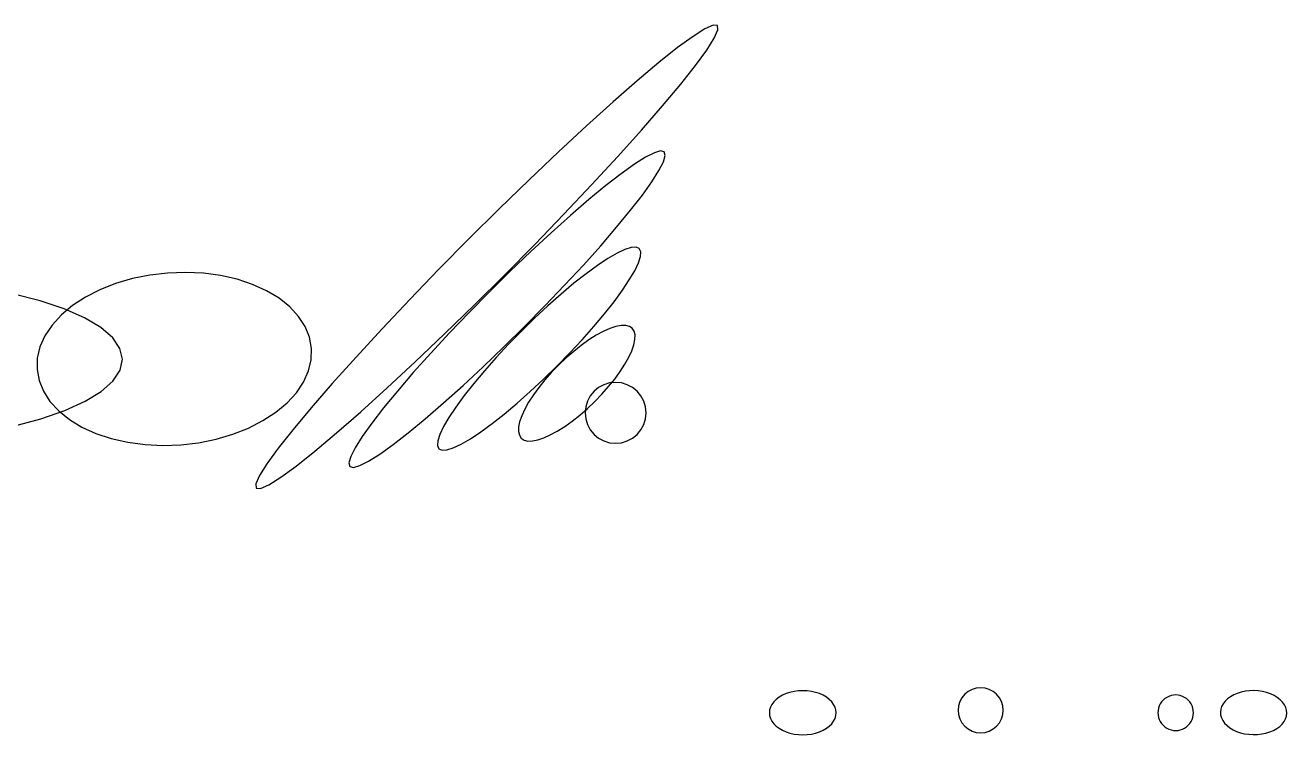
# Model space of a CAD drawing. Extents: x -292 to 292, y -205 to 211.
# Drawn here: x 107.87 to 146.99, y 99.65 to 121.66 of the extents above; entities that cross this region are included whole.
import ezdxf

# ---------------------------------------------------------------- set-up
doc = ezdxf.new("R2010")
doc.units = 0

msp = doc.modelspace()

# ---------------------------------------------------------------- linework, layer by layer
at = {"layer": 'CIRCLES'}
for p, q in [((125.65, 110.418), (125.507, 110.3)), ((125.813, 110.505), (125.65, 110.418)), ((125.99, 110.559), (125.813, 110.505)), ((126.174, 110.577), (125.99, 110.559)), ((126.359, 110.559), (126.174, 110.577)), ((126.536, 110.505), (126.359, 110.559)), ((126.699, 110.418), (126.536, 110.505)), ((126.842, 110.3), (126.699, 110.418)), ((125.302, 109.994), (125.249, 109.817)), ((125.39, 110.157), (125.302, 109.994)), ((125.507, 110.3), (125.39, 110.157)), ((126.959, 110.157), (126.842, 110.3)), ((127.047, 109.994), (126.959, 110.157)), ((127.1, 109.817), (127.047, 109.994)), ((125.249, 109.817), (125.23, 109.633)), ((125.23, 109.633), (125.249, 109.449)), ((127.119, 109.633), (127.1, 109.817)), ((127.1, 109.449), (127.119, 109.633)), ((125.249, 109.449), (125.302, 109.271)), ((125.302, 109.271), (125.39, 109.108)), ((126.959, 109.108), (127.047, 109.271)), ((127.047, 109.271), (127.1, 109.449)), ((125.39, 109.108), (125.507, 108.965)), ((125.507, 108.965), (125.65, 108.848)), ((125.65, 108.848), (125.813, 108.761)), ((125.813, 108.761), (125.99, 108.707)), ((126.359, 108.707), (126.536, 108.761)), ((126.536, 108.761), (126.699, 108.848)), ((126.699, 108.848), (126.842, 108.965)), ((126.842, 108.965), (126.959, 109.108)), ((125.99, 108.707), (126.174, 108.689)), ((126.174, 108.689), (126.359, 108.707)), ((137.106, 100.99), (137, 100.903)), ((137.227, 101.054), (137.106, 100.99)), ((137.358, 101.094), (137.227, 101.054)), ((137.495, 101.107), (137.358, 101.094)), ((137.631, 101.094), (137.495, 101.107)), ((137.763, 101.054), (137.631, 101.094)), ((137.884, 100.99), (137.763, 101.054)), ((137.99, 100.903), (137.884, 100.99)), ((136.809, 100.544), (136.795, 100.408)), ((136.849, 100.676), (136.809, 100.544)), ((136.913, 100.797), (136.849, 100.676)), ((137, 100.903), (136.913, 100.797)), ((138.077, 100.797), (137.99, 100.903)), ((138.141, 100.676), (138.077, 100.797)), ((138.181, 100.544), (138.141, 100.676)), ((138.195, 100.408), (138.181, 100.544)), ((136.795, 100.408), (136.809, 100.271)), ((136.809, 100.271), (136.849, 100.14)), ((136.849, 100.14), (136.913, 100.019)), ((138.077, 100.019), (138.141, 100.14)), ((138.141, 100.14), (138.181, 100.271)), ((138.181, 100.271), (138.195, 100.408)), ((136.913, 100.019), (137, 99.913)), ((137, 99.913), (137.106, 99.826)), ((137.106, 99.826), (137.227, 99.761)), ((137.227, 99.761), (137.358, 99.722)), ((137.631, 99.722), (137.763, 99.761)), ((137.763, 99.761), (137.884, 99.826)), ((137.884, 99.826), (137.99, 99.913)), ((137.99, 99.913), (138.077, 100.019)), ((137.358, 99.722), (137.495, 99.708)), ((137.495, 99.708), (137.631, 99.722))]:
    msp.add_line(p, q, dxfattribs=at)
at = {"layer": 'ELLIPSES'}
for p, q in [((129.201, 121.656), (128.947, 121.544)), ((129.334, 121.645), (129.201, 121.656)), ((128.578, 121.311), (128.099, 120.961)), ((128.947, 121.544), (128.578, 121.311)), ((129.003, 120.887), (129.234, 121.257)), ((129.234, 121.257), (129.346, 121.511)), ((129.346, 121.511), (129.334, 121.645)), ((128.099, 120.961), (127.519, 120.5)), ((128.654, 120.407), (129.003, 120.887)), ((127.519, 120.5), (126.848, 119.935)), ((128.195, 119.826), (128.654, 120.407)), ((126.848, 119.935), (126.096, 119.278)), ((127.633, 119.153), (128.195, 119.826)), ((126.096, 119.278), (125.278, 118.538)), ((126.977, 118.399), (127.633, 119.153)), ((125.278, 118.538), (124.407, 117.728)), ((126.24, 117.579), (126.977, 118.399)), ((127.572, 117.756), (127.378, 117.701)), ((127.685, 117.727), (127.572, 117.756)), ((124.407, 117.728), (123.498, 116.863)), ((125.433, 116.706), (126.24, 117.579)), ((127.106, 117.563), (126.761, 117.344)), ((127.378, 117.701), (127.106, 117.563)), ((127.521, 117.148), (127.659, 117.42)), ((127.659, 117.42), (127.714, 117.614)), ((127.714, 117.614), (127.685, 117.727)), ((126.347, 117.049), (125.874, 116.681)), ((126.761, 117.344), (126.347, 117.049)), ((127.303, 116.802), (127.521, 117.148)), ((123.498, 116.863), (122.567, 115.957)), ((124.571, 115.794), (125.433, 116.706)), ((125.874, 116.681), (125.348, 116.248)), ((127.008, 116.389), (127.303, 116.802)), ((125.348, 116.248), (124.778, 115.757)), ((126.641, 115.915), (127.008, 116.389)), ((122.567, 115.957), (121.629, 115.025)), ((123.668, 114.859), (124.571, 115.794)), ((126.208, 115.388), (126.641, 115.915)), ((124.778, 115.757), (124.175, 115.216)), ((121.629, 115.025), (120.7, 114.084)), ((124.175, 115.216), (123.548, 114.635)), ((125.717, 114.818), (126.208, 115.388)), ((122.739, 113.918), (123.668, 114.859)), ((123.548, 114.635), (122.909, 114.023)), ((125.177, 114.215), (125.717, 114.818)), ((126.464, 114.702), (126.22, 114.586)), ((126.662, 114.765), (126.464, 114.702)), ((126.811, 114.774), (126.662, 114.765)), ((126.909, 114.729), (126.811, 114.774)), ((126.954, 114.631), (126.909, 114.729)), ((126.945, 114.482), (126.954, 114.631)), ((125.934, 114.42), (125.613, 114.206)), ((126.22, 114.586), (125.934, 114.42)), ((126.767, 114.039), (126.882, 114.283)), ((126.882, 114.283), (126.945, 114.482)), ((111.733, 113.905), (111.192, 113.795)), ((112.286, 113.97), (111.733, 113.905)), ((112.843, 113.99), (112.286, 113.97)), ((113.394, 113.964), (112.843, 113.99)), ((113.93, 113.892), (113.394, 113.964)), ((114.441, 113.776), (113.93, 113.892)), ((120.7, 114.084), (119.797, 113.15)), ((121.801, 112.987), (122.739, 113.918)), ((122.909, 114.023), (122.268, 113.391)), ((124.596, 113.588), (125.177, 114.215)), ((125.26, 113.948), (124.883, 113.65)), ((125.613, 114.206), (125.26, 113.948)), ((126.6, 113.754), (126.767, 114.039)), ((110.186, 113.45), (109.739, 113.221)), ((110.674, 113.643), (110.186, 113.45)), ((111.192, 113.795), (110.674, 113.643)), ((114.918, 113.618), (114.441, 113.776)), ((115.354, 113.42), (114.918, 113.618)), ((123.985, 112.948), (124.596, 113.588)), ((124.883, 113.65), (124.487, 113.317)), ((126.386, 113.433), (126.6, 113.754)), ((108.332, 113.108), (107.479, 113.326)), ((109.081, 112.858), (108.332, 113.108)), ((109.739, 113.221), (109.338, 112.959)), ((115.741, 113.186), (115.354, 113.42)), ((116.073, 112.92), (115.741, 113.186)), ((119.797, 113.15), (118.935, 112.238)), ((122.268, 113.391), (121.637, 112.749)), ((124.487, 113.317), (124.079, 112.955)), ((125.83, 112.702), (126.128, 113.08)), ((126.128, 113.08), (126.386, 113.433)), ((108.991, 112.669), (108.704, 112.356)), ((109.338, 112.959), (108.991, 112.669)), ((109.713, 112.58), (109.081, 112.858)), ((116.343, 112.626), (116.073, 112.92)), ((120.87, 112.081), (121.801, 112.987)), ((121.637, 112.749), (121.025, 112.11)), ((123.353, 112.307), (123.985, 112.948)), ((124.079, 112.955), (123.666, 112.571)), ((125.497, 112.306), (125.83, 112.702)), ((108.704, 112.356), (108.482, 112.024)), ((110.216, 112.28), (109.713, 112.58)), ((110.583, 111.961), (110.216, 112.28)), ((116.547, 112.31), (116.343, 112.626)), ((116.682, 111.977), (116.547, 112.31)), ((122.712, 111.675), (123.353, 112.307)), ((123.666, 112.571), (123.256, 112.17)), ((125.135, 111.899), (125.497, 112.306)), ((126.181, 112.309), (125.995, 112.247)), ((126.347, 112.341), (126.181, 112.309)), ((126.488, 112.343), (126.347, 112.341)), ((126.604, 112.314), (126.488, 112.343)), ((126.692, 112.254), (126.604, 112.314)), ((108.482, 112.024), (108.328, 111.68)), ((110.806, 111.63), (110.583, 111.961)), ((116.745, 111.632), (116.682, 111.977)), ((118.935, 112.238), (118.128, 111.364)), ((119.961, 111.215), (120.87, 112.081)), ((121.025, 112.11), (120.444, 111.483)), ((123.256, 112.17), (122.856, 111.76)), ((124.751, 111.486), (125.135, 111.899)), ((125.347, 111.893), (125.112, 111.726)), ((125.574, 112.037), (125.347, 111.893)), ((125.792, 112.155), (125.574, 112.037)), ((125.995, 112.247), (125.792, 112.155)), ((126.751, 112.166), (126.692, 112.254)), ((126.742, 111.743), (126.776, 111.908)), ((126.779, 112.05), (126.751, 112.166)), ((126.776, 111.908), (126.779, 112.05)), ((108.328, 111.68), (108.246, 111.33)), ((110.882, 111.293), (110.806, 111.63)), ((116.735, 111.281), (116.745, 111.632)), ((120.444, 111.483), (119.904, 110.879)), ((122.073, 111.063), (122.712, 111.675)), ((122.856, 111.76), (122.471, 111.347)), ((124.35, 111.076), (124.751, 111.486)), ((124.876, 111.538), (124.641, 111.334)), ((125.112, 111.726), (124.876, 111.538)), ((126.584, 111.355), (126.678, 111.558)), ((126.678, 111.558), (126.742, 111.743)), ((108.246, 111.33), (108.236, 110.98)), ((110.81, 110.954), (110.882, 111.293)), ((116.653, 110.931), (116.735, 111.281)), ((118.128, 111.364), (117.391, 110.544)), ((119.09, 110.406), (119.961, 111.215)), ((122.471, 111.347), (122.109, 110.94)), ((124.411, 111.117), (124.191, 110.89)), ((124.641, 111.334), (124.411, 111.117)), ((126.317, 110.912), (126.464, 111.139)), ((126.464, 111.139), (126.584, 111.355)), ((108.236, 110.98), (108.299, 110.635)), ((110.592, 110.62), (110.81, 110.954)), ((116.499, 110.587), (116.653, 110.931)), ((119.904, 110.879), (119.413, 110.309)), ((121.446, 110.482), (122.073, 111.063)), ((122.109, 110.94), (121.777, 110.544)), ((123.94, 110.675), (124.35, 111.076)), ((124.191, 110.89), (123.985, 110.657)), ((126.148, 110.68), (126.317, 110.912)), ((108.299, 110.635), (108.434, 110.301)), ((110.229, 110.297), (110.592, 110.62)), ((116.277, 110.256), (116.499, 110.587)), ((117.391, 110.544), (116.736, 109.791)), ((118.272, 109.666), (119.09, 110.406)), ((119.413, 110.309), (118.981, 109.783)), ((120.843, 109.941), (121.446, 110.482)), ((121.777, 110.544), (121.479, 110.166)), ((123.528, 110.291), (123.94, 110.675)), ((123.796, 110.422), (123.626, 110.189)), ((123.985, 110.657), (123.796, 110.422)), ((125.752, 110.212), (125.958, 110.445)), ((125.958, 110.445), (126.148, 110.68)), ((108.434, 110.301), (108.638, 109.985)), ((108.638, 109.985), (108.908, 109.691)), ((109.102, 109.704), (109.73, 109.99)), ((109.73, 109.99), (110.229, 110.297)), ((115.643, 109.652), (115.99, 109.942)), ((115.99, 109.942), (116.277, 110.256)), ((120.274, 109.45), (120.843, 109.941)), ((121.479, 110.166), (121.22, 109.813)), ((122.724, 109.596), (123.12, 109.929)), ((123.12, 109.929), (123.528, 110.291)), ((123.48, 109.963), (123.359, 109.746)), ((123.626, 110.189), (123.48, 109.963)), ((125.303, 109.767), (125.532, 109.985)), ((125.532, 109.985), (125.752, 110.212)), ((108.357, 109.444), (109.102, 109.704)), ((108.908, 109.691), (109.24, 109.425)), ((115.242, 109.39), (115.643, 109.652)), ((116.736, 109.791), (116.174, 109.118)), ((117.521, 109.008), (118.272, 109.666)), ((118.981, 109.783), (118.614, 109.309)), ((121.22, 109.813), (121.006, 109.492)), ((122.346, 109.298), (122.724, 109.596)), ((123.266, 109.544), (123.201, 109.358)), ((123.359, 109.746), (123.266, 109.544)), ((124.831, 109.376), (125.068, 109.563)), ((125.068, 109.563), (125.303, 109.767)), ((107.506, 109.215), (108.357, 109.444)), ((109.24, 109.425), (109.627, 109.191)), ((109.627, 109.191), (110.063, 108.993)), ((114.307, 108.969), (114.794, 109.161)), ((114.794, 109.161), (115.242, 109.39)), ((118.614, 109.309), (118.318, 108.895)), ((119.748, 109.017), (120.274, 109.45)), ((120.84, 109.207), (120.724, 108.963)), ((121.006, 109.492), (120.84, 109.207)), ((121.994, 109.04), (122.346, 109.298)), ((123.168, 109.194), (123.165, 109.052)), ((123.201, 109.358), (123.168, 109.194)), ((124.369, 109.065), (124.597, 109.209)), ((124.597, 109.209), (124.831, 109.376)), ((110.063, 108.993), (110.54, 108.835)), ((110.54, 108.835), (111.051, 108.719)), ((113.248, 108.706), (113.789, 108.816)), ((113.789, 108.816), (114.307, 108.969)), ((116.174, 109.118), (115.714, 108.536)), ((116.85, 108.444), (117.521, 109.008)), ((118.318, 108.895), (118.1, 108.55)), ((119.274, 108.649), (119.748, 109.017)), ((120.662, 108.764), (120.652, 108.615)), ((120.724, 108.963), (120.662, 108.764)), ((121.387, 108.66), (121.672, 108.826)), ((121.672, 108.826), (121.994, 109.04)), ((123.165, 109.052), (123.193, 108.936)), ((123.193, 108.936), (123.251, 108.847)), ((123.251, 108.847), (123.339, 108.788)), ((123.339, 108.788), (123.455, 108.759)), ((123.455, 108.759), (123.597, 108.76)), ((123.597, 108.76), (123.762, 108.792)), ((123.762, 108.792), (123.948, 108.855)), ((123.948, 108.855), (124.151, 108.946)), ((124.151, 108.946), (124.369, 109.065)), ((111.051, 108.719), (111.587, 108.647)), ((111.587, 108.647), (112.138, 108.621)), ((112.138, 108.621), (112.695, 108.641)), ((112.695, 108.641), (113.248, 108.706)), ((115.714, 108.536), (115.366, 108.056)), ((116.27, 107.983), (116.85, 108.444)), ((118.1, 108.55), (117.962, 108.278)), ((118.515, 108.135), (118.861, 108.354)), ((118.861, 108.354), (119.274, 108.649)), ((120.652, 108.615), (120.697, 108.517)), ((120.697, 108.517), (120.795, 108.472)), ((120.795, 108.472), (120.945, 108.481)), ((120.945, 108.481), (121.143, 108.544)), ((121.143, 108.544), (121.387, 108.66)), ((115.366, 108.056), (115.134, 107.686)), ((115.791, 107.633), (116.27, 107.983)), ((117.962, 108.278), (117.907, 108.084)), ((117.907, 108.084), (117.937, 107.971)), ((117.937, 107.971), (118.049, 107.942)), ((118.049, 107.942), (118.243, 107.997)), ((118.243, 107.997), (118.515, 108.135)), ((115.134, 107.686), (115.023, 107.432)), ((115.421, 107.4), (115.791, 107.633)), ((115.023, 107.432), (115.034, 107.299)), ((115.034, 107.299), (115.168, 107.288)), ((115.168, 107.288), (115.421, 107.4)), ((131.461, 100.922), (131.349, 100.872)), ((131.583, 100.961), (131.461, 100.922)), ((131.711, 100.99), (131.583, 100.961)), ((131.844, 101.007), (131.711, 100.99)), ((131.979, 101.013), (131.844, 101.007)), ((132.114, 101.007), (131.979, 101.013)), ((132.247, 100.99), (132.114, 101.007)), ((132.376, 100.961), (132.247, 100.99)), ((132.497, 100.922), (132.376, 100.961)), ((132.61, 100.872), (132.497, 100.922)), ((145.452, 100.932), (145.34, 100.885)), ((145.574, 100.97), (145.452, 100.932)), ((145.702, 100.996), (145.574, 100.97)), ((145.834, 101.011), (145.702, 100.996)), ((145.968, 101.015), (145.834, 101.011)), ((146.103, 101.007), (145.968, 101.015)), ((146.234, 100.987), (146.103, 101.007)), ((146.361, 100.956), (146.234, 100.987)), ((146.481, 100.915), (146.361, 100.956)), ((131.022, 100.591), (130.979, 100.507)), ((131.082, 100.672), (131.022, 100.591)), ((131.157, 100.746), (131.082, 100.672)), ((131.247, 100.813), (131.157, 100.746)), ((131.349, 100.872), (131.247, 100.813)), ((132.712, 100.813), (132.61, 100.872)), ((132.801, 100.746), (132.712, 100.813)), ((132.876, 100.672), (132.801, 100.746)), ((132.936, 100.591), (132.876, 100.672)), ((132.98, 100.507), (132.936, 100.591)), ((143.032, 100.541), (143.009, 100.473)), ((143.064, 100.606), (143.032, 100.541)), ((143.104, 100.666), (143.064, 100.606)), ((143.152, 100.72), (143.104, 100.666)), ((143.206, 100.767), (143.152, 100.72)), ((143.266, 100.807), (143.206, 100.767)), ((143.331, 100.839), (143.266, 100.807)), ((143.399, 100.862), (143.331, 100.839)), ((143.47, 100.877), (143.399, 100.862)), ((143.542, 100.881), (143.47, 100.877)), ((143.614, 100.877), (143.542, 100.881)), ((143.684, 100.862), (143.614, 100.877)), ((143.753, 100.839), (143.684, 100.862)), ((143.817, 100.807), (143.753, 100.839)), ((143.877, 100.767), (143.817, 100.807)), ((143.932, 100.72), (143.877, 100.767)), ((143.979, 100.666), (143.932, 100.72)), ((144.019, 100.606), (143.979, 100.666)), ((144.051, 100.541), (144.019, 100.606)), ((144.074, 100.473), (144.051, 100.541)), ((144.966, 100.527), (144.938, 100.44)), ((145.01, 100.611), (144.966, 100.527)), ((145.071, 100.69), (145.01, 100.611)), ((145.147, 100.763), (145.071, 100.69)), ((145.237, 100.828), (145.147, 100.763)), ((145.34, 100.885), (145.237, 100.828)), ((146.593, 100.863), (146.481, 100.915)), ((146.693, 100.803), (146.593, 100.863)), ((146.78, 100.734), (146.693, 100.803)), ((146.854, 100.659), (146.78, 100.734)), ((146.912, 100.578), (146.854, 100.659)), ((146.954, 100.493), (146.912, 100.578)), ((130.952, 100.419), (130.943, 100.33)), ((130.943, 100.33), (130.952, 100.241)), ((130.979, 100.507), (130.952, 100.419)), ((130.952, 100.241), (130.979, 100.153)), ((130.979, 100.153), (131.022, 100.069)), ((132.936, 100.069), (132.98, 100.153)), ((133.006, 100.419), (132.98, 100.507)), ((132.98, 100.153), (133.006, 100.241)), ((133.015, 100.33), (133.006, 100.419)), ((133.006, 100.241), (133.015, 100.33)), ((142.995, 100.402), (142.99, 100.33)), ((142.99, 100.33), (142.995, 100.258)), ((143.009, 100.473), (142.995, 100.402)), ((142.995, 100.258), (143.009, 100.187)), ((143.009, 100.187), (143.032, 100.119)), ((144.051, 100.119), (144.074, 100.187)), ((144.088, 100.402), (144.074, 100.473)), ((144.074, 100.187), (144.088, 100.258)), ((144.093, 100.33), (144.088, 100.402)), ((144.088, 100.258), (144.093, 100.33)), ((144.938, 100.44), (144.928, 100.352)), ((144.928, 100.352), (144.935, 100.263)), ((144.935, 100.263), (144.96, 100.175)), ((144.96, 100.175), (145.001, 100.09)), ((146.903, 100.057), (146.948, 100.141)), ((146.948, 100.141), (146.975, 100.227)), ((146.979, 100.405), (146.954, 100.493)), ((146.975, 100.227), (146.986, 100.316)), ((146.986, 100.316), (146.979, 100.405)), ((131.022, 100.069), (131.082, 99.988)), ((131.082, 99.988), (131.157, 99.914)), ((131.157, 99.914), (131.247, 99.847)), ((131.247, 99.847), (131.349, 99.788)), ((131.349, 99.788), (131.461, 99.738)), ((132.497, 99.738), (132.61, 99.788)), ((132.61, 99.788), (132.712, 99.847)), ((132.712, 99.847), (132.801, 99.914)), ((132.801, 99.914), (132.876, 99.988)), ((132.876, 99.988), (132.936, 100.069)), ((143.032, 100.119), (143.064, 100.054)), ((143.064, 100.054), (143.104, 99.994)), ((143.104, 99.994), (143.152, 99.94)), ((143.152, 99.94), (143.206, 99.893)), ((143.206, 99.893), (143.266, 99.853)), ((143.266, 99.853), (143.331, 99.821)), ((143.331, 99.821), (143.399, 99.798)), ((143.399, 99.798), (143.47, 99.783)), ((143.47, 99.783), (143.542, 99.779)), ((143.542, 99.779), (143.614, 99.783)), ((143.614, 99.783), (143.684, 99.798)), ((143.684, 99.798), (143.753, 99.821)), ((143.753, 99.821), (143.817, 99.853)), ((143.817, 99.853), (143.877, 99.893)), ((143.877, 99.893), (143.932, 99.94)), ((143.932, 99.94), (143.979, 99.994)), ((143.979, 99.994), (144.019, 100.054)), ((144.019, 100.054), (144.051, 100.119)), ((145.001, 100.09), (145.06, 100.009)), ((145.06, 100.009), (145.133, 99.934)), ((145.133, 99.934), (145.221, 99.865)), ((145.221, 99.865), (145.321, 99.805)), ((145.321, 99.805), (145.432, 99.753)), ((145.432, 99.753), (145.552, 99.712)), ((146.461, 99.735), (146.574, 99.783)), ((146.574, 99.783), (146.676, 99.84)), ((146.676, 99.84), (146.766, 99.905)), ((146.766, 99.905), (146.842, 99.978)), ((146.842, 99.978), (146.903, 100.057)), ((131.461, 99.738), (131.583, 99.699)), ((131.583, 99.699), (131.711, 99.67)), ((131.711, 99.67), (131.844, 99.653)), ((131.844, 99.653), (131.979, 99.647)), ((131.979, 99.647), (132.114, 99.653)), ((132.114, 99.653), (132.247, 99.67)), ((132.247, 99.67), (132.376, 99.699)), ((132.376, 99.699), (132.497, 99.738)), ((145.552, 99.712), (145.679, 99.681)), ((145.679, 99.681), (145.811, 99.661)), ((145.811, 99.661), (145.945, 99.653)), ((145.945, 99.653), (146.079, 99.657)), ((146.079, 99.657), (146.212, 99.672)), ((146.212, 99.672), (146.34, 99.698)), ((146.34, 99.698), (146.461, 99.735))]:
    msp.add_line(p, q, dxfattribs=at)

doc.saveas('drawing.dxf')
